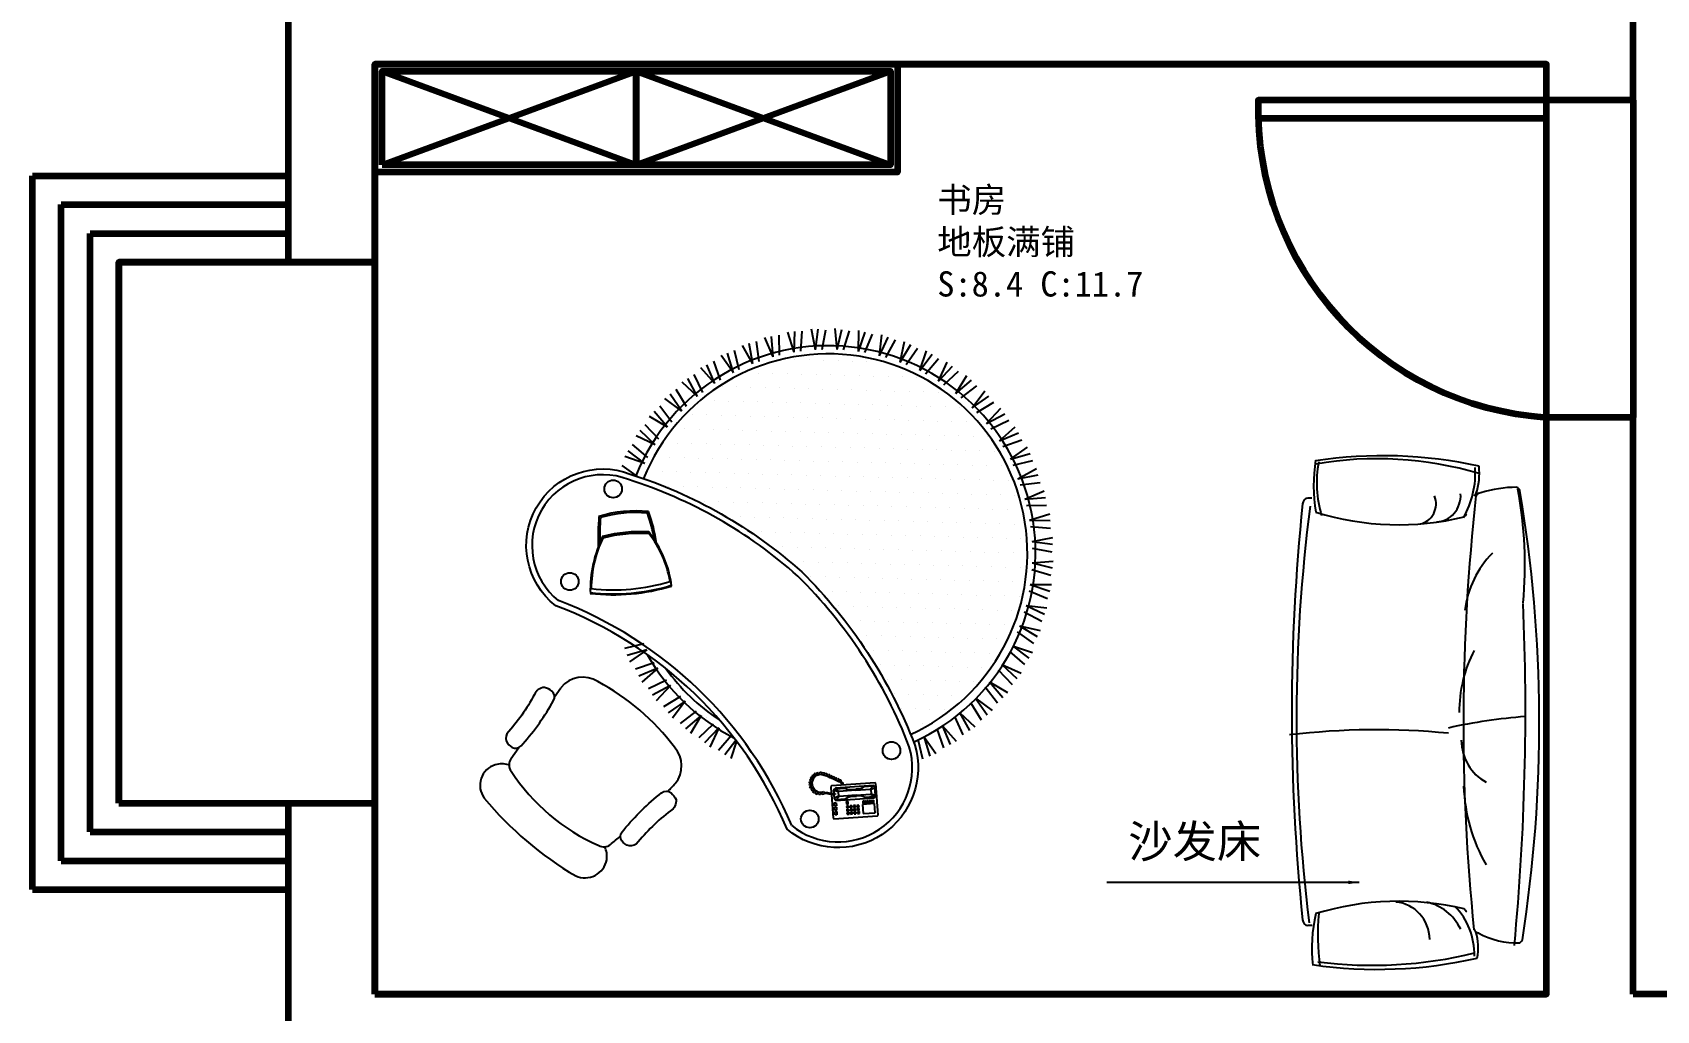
# Model space of a CAD drawing. Header units: millimetres. Extents: x 44393 to 91220, y 25301 to 41858.
# Drawn here: x 48677 to 53182, y 28083 to 30796 of the extents above; entities that cross this region are included whole.
import ezdxf

# ---------------------------------------------------------------- set-up
doc = ezdxf.new("R2010")
doc.units = ezdxf.units.MM
doc.layers.add('LAYER6', color=6, linetype='Continuous')
doc.layers.add('LAYER7', color=8, linetype='Continuous')
doc.styles.get("Standard").update_dxf_attribs({"font": ''})
doc.styles.add('黑体', font='simhei.ttf')
doc.styles.get('Standard').set_extended_font_data('SimSun')
doc.dimstyles.new('cf', dxfattribs={"dimtxt": 130, "dimasz": 30, "dimexe": 30, "dimexo": 30, "dimgap": 10, "dimtad": 1, "dimdec": 0, "dimdsep": 46, "dimtxsty": '黑体', "dimblk": 'ARCHTICK', "dimcen": 2.5, "dimdle": 20, "dimclrd": 251, "dimclre": 251, "dimclrt": 251, "dimadec": 0, "dimazin": 0, "dimtfac": 1, "dimtdec": 0, "dimtix": 1, "dimtmove": 0, "dimatfit": 3, "dimfxl": 1, "dimtzin": 0, "dimarcsym": 0})

# ---------------------------------------------------------------- blocks, each defined once
blk = doc.blocks.new('A$C64AF6A89')
at = {"color": 5}
for p, q in [((565.9, 1360.3), (562.4, 1272.3)), ((567.7, 1361.9), (565.9, 1360.3)), ((689.2, 1357.1), (567.7, 1361.9)), ((573.5, 1352.9), (572.5, 1327.4)), ((606.1, 1351.6), (573.5, 1352.9)), ((605.1, 1326.1), (606.1, 1351.6)), ((688.2, 1289.3), (690.9, 1355.2)), ((690.9, 1355.2), (689.2, 1357.1)), ((566.5, 1308.2), (565.4, 1281.8)), ((571, 1311.6), (566.5, 1308.2)), ((567.2, 1304.7), (569.1, 1308.1)), ((569.1, 1308.1), (572.6, 1308.9)), ((677.5, 1307.3), (571, 1311.6)), ((572.5, 1327.4), (605.1, 1326.1)), ((572.6, 1308.9), (596.4, 1307.9)), ((596.4, 1307.9), (600.7, 1306)), ((681.7, 1302.7), (677.5, 1307.3)), ((562.4, 1272.3), (564.1, 1270.4)), ((564.1, 1270.4), (685.5, 1265.5)), ((565.4, 1281.8), (569.6, 1277.3)), ((567.2, 1304.7), (566.3, 1283.6)), ((566.3, 1283.6), (568, 1280)), ((568, 1280), (571.4, 1278.9)), ((569.6, 1277.3), (675.2, 1273)), ((571.4, 1278.9), (595.2, 1278)), ((578, 1287.5), (578.5, 1299.8)), ((579.7, 1286.5), (578, 1287.5)), ((580.2, 1300.6), (578.5, 1299.8)), ((619.3, 1285), (579.7, 1286.5)), ((619.8, 1299), (580.2, 1300.6)), ((595.2, 1278), (599.7, 1279.6)), ((599.7, 1279.6), (604.2, 1282)), ((600.7, 1306), (605, 1303.2)), ((604.2, 1282), (610.4, 1282.7)), ((605, 1303.2), (611.2, 1302)), ((610.4, 1282.7), (619.2, 1282.3)), ((611.2, 1302), (620, 1301.7)), ((635.9, 1281.6), (619.2, 1282.3)), ((619.3, 1285), (666.8, 1283)), ((619.8, 1299), (667.4, 1297.1)), ((636.7, 1301), (620, 1301.7)), ((642, 1280.5), (635.9, 1281.6)), ((642.9, 1301.6), (636.7, 1301)), ((646.3, 1277.7), (642, 1280.5)), ((647.4, 1304.1), (642.9, 1301.6)), ((650.6, 1275.8), (646.3, 1277.7)), ((651.8, 1305.7), (647.4, 1304.1)), ((674.4, 1274.8), (650.6, 1275.8)), ((675.6, 1304.7), (651.8, 1305.7)), ((653.2, 1262), (652.9, 1266.9)), ((654.4, 1259.8), (653.2, 1262)), ((655.6, 1266.8), (656.2, 1263.5)), ((656.2, 1263.5), (657.5, 1261.4)), ((657.5, 1261.4), (659, 1259.1)), ((666.8, 1283), (668.6, 1283.9)), ((667.4, 1297.1), (669.1, 1296.2)), ((668.6, 1283.9), (669.1, 1296.2)), ((678, 1275.5), (674.4, 1274.8)), ((675.2, 1273), (680.7, 1277.2)), ((679.1, 1303.7), (675.6, 1304.7)), ((677.6, 1287.9), (677.7, 1290.5)), ((684.6, 1287.1), (677.6, 1287.9)), ((677.7, 1290.5), (685.3, 1290.1)), ((679.9, 1279), (678, 1275.5)), ((680.7, 1300.1), (679.1, 1303.7)), ((680.2, 1287.6), (679.9, 1279)), ((680.7, 1300.1), (680.3, 1290.4)), ((680.7, 1277.2), (681.1, 1287.5)), ((681.2, 1290.3), (681.7, 1302.7)), ((690.3, 1285.6), (684.6, 1287.1)), ((685.3, 1290.1), (694.1, 1287.6)), ((685.5, 1265.5), (687.3, 1267.2)), ((687.3, 1267.2), (688.1, 1286.2)), ((698.5, 1283.2), (690.3, 1285.6)), ((694.1, 1287.6), (702.4, 1285.1)), ((702.8, 1282.4), (698.5, 1283.2)), ((702.4, 1285.1), (707, 1285.1)), ((707.4, 1282.4), (702.8, 1282.4)), ((707, 1285.1), (708.1, 1284.6)), ((709.6, 1279.1), (707.4, 1282.4)), ((708.1, 1284.6), (710.1, 1286.4)), ((713.8, 1279.7), (709.6, 1279.1)), ((710.1, 1286.4), (714.4, 1286.6)), ((724.9, 1278.3), (713.8, 1279.7)), ((714.4, 1286.6), (715.1, 1281.4)), ((715.1, 1281.4), (718.3, 1286.3)), ((718.3, 1286.3), (723.1, 1285.7)), ((723.1, 1285.7), (723.4, 1280)), ((723.4, 1280), (727.5, 1284.8)), ((733.2, 1271.2), (724.9, 1278.3)), ((727.5, 1284.8), (731.5, 1282.4)), ((731.5, 1282.4), (730.2, 1277.1)), ((730.2, 1277.1), (735.3, 1279.4)), ((737.8, 1261.6), (733.2, 1271.2)), ((738.4, 1276.6), (735.2, 1272.6)), ((735.2, 1272.6), (740.1, 1273.1)), ((735.3, 1279.4), (738.4, 1276.6)), ((738.3, 1250.9), (737.8, 1261.6)), ((742.1, 1269.6), (738.3, 1265.5)), ((738.3, 1265.5), (744.2, 1265.8)), ((740.1, 1273.1), (742.1, 1269.6)), ((745.2, 1262), (740.3, 1259.9)), ((744.2, 1265.8), (745.2, 1262)), ((657.7, 1257.2), (654.4, 1259.8)), ((657.7, 1253.9), (657.7, 1257.2)), ((658.2, 1252), (657.7, 1253.9)), ((660.1, 1251.2), (658.2, 1252)), ((659, 1259.1), (660, 1258)), ((660, 1256.2), (661.8, 1258.2)), ((660, 1258), (660, 1256.2)), ((664.9, 1253.8), (660.1, 1251.2)), ((661.8, 1258.2), (667.1, 1254.8)), ((663.3, 1249.3), (664.9, 1253.8)), ((665.9, 1247.7), (663.3, 1249.3)), ((671.2, 1250.4), (665.9, 1247.7)), ((667.1, 1254.8), (676.5, 1248.7)), ((669.4, 1245.3), (671.2, 1250.4)), ((672.1, 1243.7), (669.4, 1245.3)), ((676.4, 1247.3), (672.1, 1243.7)), ((674.1, 1242.6), (676.4, 1247.3)), ((677.9, 1240.6), (674.1, 1242.6)), ((676.5, 1248.7), (683.6, 1244.7)), ((682.1, 1243.7), (677.9, 1240.6)), ((680.3, 1238.9), (682.1, 1243.7)), ((684, 1236.8), (680.3, 1238.9)), ((683.6, 1244.7), (683.9, 1243.4)), ((683.9, 1243.4), (685.4, 1243.9)), ((688.9, 1239.3), (684, 1236.8)), ((685.4, 1243.9), (695.5, 1237.8)), ((687.3, 1234.4), (688.9, 1239.3)), ((690.1, 1232.3), (687.3, 1234.4)), ((695.4, 1235.3), (690.1, 1232.3)), ((694.6, 1230), (695.4, 1235.3)), ((699.9, 1228.2), (694.6, 1230)), ((695.5, 1237.8), (712, 1231.2)), ((702.1, 1233.3), (699.9, 1228.2)), ((701.7, 1227.6), (702.1, 1233.3)), ((705.7, 1226.1), (701.7, 1227.6)), ((709.4, 1229.7), (705.7, 1226.1)), ((709.2, 1224.9), (709.4, 1229.7)), ((713.6, 1223.9), (709.2, 1224.9)), ((712, 1231.2), (725.4, 1233.2)), ((715.5, 1229.3), (713.6, 1223.9)), ((718, 1224.6), (715.5, 1229.3)), ((721.6, 1225.2), (718, 1224.6)), ((721.6, 1230.7), (721.6, 1225.2)), ((726.2, 1226.2), (721.6, 1230.7)), ((725.4, 1233.2), (733.4, 1240.7)), ((729.9, 1227.5), (726.2, 1226.2)), ((728.5, 1232.7), (729.9, 1227.5)), ((733.2, 1230), (728.5, 1232.7)), ((735.4, 1232.3), (733.2, 1230)), ((733.4, 1240.7), (738.3, 1250.9)), ((733.5, 1237.3), (735.4, 1232.3)), ((738.2, 1235), (733.5, 1237.3)), ((736.3, 1241.7), (740.8, 1237.8)), ((741.6, 1240.9), (736.3, 1241.7)), ((740.8, 1237.8), (738.2, 1235)), ((739.8, 1248), (743.2, 1243.7)), ((744.6, 1247.9), (739.8, 1248)), ((745.2, 1254.5), (740, 1253.5)), ((740, 1253.5), (745.6, 1251.3)), ((740.3, 1259.9), (745, 1257.6)), ((743.2, 1243.7), (741.6, 1240.9)), ((745.6, 1251.3), (744.6, 1247.9)), ((745, 1257.6), (745.2, 1254.5)), ((1561.1, 1093.4), (1535.9, 1064.9)), ((1421.8, 935.8), (1401.6, 912.9))]:
    blk.add_line(p, q, dxfattribs=at)
at = {"color": 8}
for p, q in [((572.6, 1308.9), (580.2, 1300.6)), ((573.9, 1317.6), (574.2, 1324.7)), ((576.5, 1317.5), (573.9, 1317.6)), ((574.2, 1324.7), (576.8, 1324.6)), ((576.8, 1324.6), (576.5, 1317.5)), ((579.2, 1317.4), (579.4, 1324.5)), ((581.8, 1317.3), (579.2, 1317.4)), ((579.4, 1324.5), (582.1, 1324.4)), ((582.1, 1324.4), (581.8, 1317.3)), ((584.4, 1317.2), (584.7, 1324.2)), ((587.1, 1317.1), (584.4, 1317.2)), ((584.7, 1324.2), (587.4, 1324.1)), ((587.4, 1324.1), (587.1, 1317.1)), ((589.7, 1317), (590, 1324)), ((592.4, 1316.9), (589.7, 1317)), ((590, 1324), (592.6, 1323.9)), ((592.6, 1323.9), (592.4, 1316.9)), ((595, 1316.8), (595.3, 1323.8)), ((597.6, 1316.7), (595, 1316.8)), ((595.3, 1323.8), (597.9, 1323.7)), ((597.9, 1323.7), (597.6, 1316.7)), ((600.3, 1316.6), (600.6, 1323.6)), ((602.9, 1316.5), (600.3, 1316.6)), ((600.6, 1323.6), (603.2, 1323.5)), ((603.2, 1323.5), (602.9, 1316.5)), ((615.9, 1332.7), (615.7, 1327.4)), ((615.7, 1327.4), (621, 1327.2)), ((621.2, 1332.5), (615.9, 1332.7)), ((616.3, 1341.5), (616.1, 1336.2)), ((616.1, 1336.2), (621.3, 1336)), ((621.5, 1341.3), (616.3, 1341.5)), ((616.6, 1350.3), (616.4, 1345)), ((616.4, 1345), (621.7, 1344.8)), ((621.9, 1350.1), (616.6, 1350.3)), ((621, 1327.2), (621.2, 1332.5)), ((621.3, 1336), (621.5, 1341.3)), ((621.7, 1344.8), (621.9, 1350.1)), ((625.6, 1332.3), (625.4, 1327)), ((625.4, 1327), (630.7, 1326.8)), ((630.9, 1332.1), (625.6, 1332.3)), ((625.9, 1341.1), (625.7, 1335.8)), ((625.7, 1335.8), (631, 1335.6)), ((631.2, 1340.9), (625.9, 1341.1)), ((626.3, 1349.9), (626.1, 1344.6)), ((626.1, 1344.6), (631.4, 1344.4)), ((631.6, 1349.7), (626.3, 1349.9)), ((630.7, 1326.8), (630.9, 1332.1)), ((631, 1335.6), (631.2, 1340.9)), ((631.4, 1344.4), (631.6, 1349.7)), ((635.3, 1331.9), (635.1, 1326.6)), ((635.1, 1326.6), (640.3, 1326.4)), ((640.5, 1331.7), (635.3, 1331.9)), ((635.6, 1340.7), (635.4, 1335.4)), ((635.4, 1335.4), (640.7, 1335.2)), ((640.9, 1340.5), (635.6, 1340.7)), ((636, 1349.5), (635.8, 1344.2)), ((635.8, 1344.2), (641, 1344)), ((641.3, 1349.3), (636, 1349.5)), ((640.3, 1326.4), (640.5, 1331.7)), ((640.7, 1335.2), (640.9, 1340.5)), ((641, 1344), (641.3, 1349.3)), ((644.5, 1321), (644.2, 1313.9)), ((644.2, 1313.9), (649.5, 1313.7)), ((649.8, 1320.7), (644.5, 1321)), ((644.9, 1331.5), (644.7, 1326.2)), ((644.7, 1326.2), (650, 1326)), ((650.2, 1331.3), (644.9, 1331.5)), ((645.3, 1340.3), (645.1, 1335)), ((645.1, 1335), (650.4, 1334.8)), ((650.6, 1340.1), (645.3, 1340.3)), ((645.7, 1349.1), (645.4, 1343.8)), ((645.4, 1343.8), (650.7, 1343.6)), ((650.9, 1348.9), (645.7, 1349.1)), ((649.5, 1313.7), (649.8, 1320.7)), ((650, 1326), (650.2, 1331.3)), ((650.4, 1334.8), (650.6, 1340.1)), ((650.7, 1343.6), (650.9, 1348.9)), ((677.7, 1313.5), (678.1, 1322.3)), ((683, 1313.2), (677.7, 1313.5)), ((678.1, 1322.3), (683.3, 1322)), ((678.2, 1325.8), (678.6, 1334.6)), ((683.5, 1325.6), (678.2, 1325.8)), ((678.6, 1334.6), (683.8, 1334.4)), ((678.7, 1338.1), (679.1, 1346.9)), ((684, 1337.9), (678.7, 1338.1)), ((679.1, 1346.9), (684.3, 1346.7)), ((683.3, 1322), (683, 1313.2)), ((683.8, 1334.4), (683.5, 1325.6)), ((684.3, 1346.7), (684, 1337.9)), ((578, 1287.5), (566.3, 1283.6)), ((578.5, 1299.8), (567.2, 1304.7)), ((571.4, 1278.9), (579.7, 1286.5)), ((674.4, 1274.8), (666.8, 1283)), ((675.6, 1304.7), (667.4, 1297.1)), ((668.6, 1283.9), (679.9, 1279)), ((669.1, 1296.2), (680.7, 1300.1)), ((432.9, 1163.4), (426.1, 1218.4)), ((361.5, 1132.6), (328, 1180.4)), ((361.5, 1132.6), (345.4, 1187.3)), ((377.9, 1140.6), (365.4, 1194.5)), ((415.8, 1157.2), (387.5, 1208.3)), ((415.8, 1157.2), (405.5, 1213.3)), ((276.5, 1078.4), (253, 1128.6)), ((310.1, 1102.5), (271.8, 1146.6)), ((310.1, 1102.5), (288.3, 1155.2)), ((325.5, 1112.1), (307.5, 1164.5)), ((933.7, 1113.7), (954.9, 1159.3)), ((935.1, 1111.4), (969.6, 1147.7)), ((945.4, 1096.2), (985.8, 1134)), ((231.2, 1039.7), (202.6, 1087.1)), ((262.1, 1067.2), (219.4, 1107)), ((262.1, 1067.2), (235, 1117.3)), ((956.6, 1087.8), (956.6, 1087.8)), ((978.7, 1071.6), (1008.8, 1121.7)), ((978.7, 1071.6), (1022.1, 1108.6)), ((992.6, 1059.9), (1036.9, 1093.3)), ((190.2, 996.4), (156.8, 1040.6)), ((218.1, 1027), (171.4, 1062.1)), ((218.1, 1027), (185.8, 1074.1)), ((1010.6, 1040), (1010.6, 1040)), ((1023.3, 1032), (1058.4, 1078.7)), ((1023.3, 1032), (1070.3, 1064.3)), ((1035.9, 1018.9), (1083.3, 1047.5)), ((178.4, 982.5), (128.4, 1012.5)), ((178.4, 982.5), (141.5, 1025.9)), ((1063.4, 988), (1103.2, 1030.7)), ((1063.4, 988), (1113.5, 1015.1)), ((1064.6, 992.3), (1064.6, 992.3)), ((1074.6, 973.6), (1124.8, 997.1)), ((143.7, 934.1), (90.8, 958.7)), ((143.7, 934.1), (102.4, 973.4)), ((153.9, 949.1), (116.1, 989.6)), ((1079, 949.9), (1079, 949.9)), ((1098.7, 940), (1142.8, 978.3)), ((1098.7, 940), (1151.4, 961.7)), ((118, 881.7), (72.8, 916.5)), ((126.6, 897.8), (84.8, 934.1)), ((1108.4, 924.5), (1160.7, 942.6)), ((1128.9, 888.6), (1176.7, 922.1)), ((1128.9, 888.6), (1183.5, 904.7)), ((94.1, 827.2), (45.5, 857)), ((101, 844), (55.6, 875.8)), ((118, 881.7), (62.8, 900.7)), ((1136.8, 872.2), (1190.8, 884.7)), ((1147.4, 859.8), (1147.4, 859.8)), ((1153.4, 834.3), (1204.5, 862.6)), ((81.1, 787.8), (32.6, 814.7)), ((94.1, 827.2), (37.2, 840.3)), ((1153.4, 834.3), (1209.5, 844.6)), ((1159.6, 817.2), (1214.6, 823.9)), ((76.1, 770.4), (18.1, 777.4)), ((76.1, 770.4), (24.6, 795)), ((64, 712), (10.3, 731.1)), ((67.2, 729.9), (16.2, 751.5)), ((64, 712), (5.6, 713)), ((59.5, 670.8), (6.5, 687)), ((58.2, 652.7), (0, 647.6)), ((58.2, 652.7), (2.7, 666.1)), ((58.5, 593.1), (1.2, 581.9)), ((58.5, 593.1), (2, 600.6)), ((57.9, 611.3), (3.5, 621.8)), ((62.6, 551.9), (7.4, 556.7)), ((65.1, 533.9), (8.1, 535.4)), ((65.1, 533.9), (9.3, 516.8)), ((73.5, 493.3), (18.1, 492.3)), ((77.9, 475.6), (21, 471.2)), ((77.9, 475.6), (24.1, 452.8)), ((86.7, 436.7), (31.7, 429.9)), ((92.9, 419.6), (36.8, 409.3)), ((92.9, 419.6), (41.8, 391.3)), ((109.5, 381.7), (55.5, 369.2)), ((117.4, 365.3), (62.8, 349.2)), ((117.4, 365.3), (69.6, 331.8)), ((138, 329.3), (85.6, 311.2)), ((1102.6, 319.8), (1143.9, 280.5)), ((1102.6, 319.8), (1155.5, 295.1)), ((1123.5, 355.5), (1165.3, 319.2)), ((147.6, 313.9), (94.9, 292.1)), ((147.6, 313.9), (103.5, 275.5)), ((171.7, 280.2), (121.5, 256.8)), ((1067.9, 271.4), (1104.8, 228)), ((1067.9, 271.4), (1117.9, 241.3)), ((1092.4, 304.7), (1130.2, 264.2)), ((182.9, 265.9), (132.8, 238.7)), ((182.9, 265.9), (143.1, 223.2)), ((210.4, 234.9), (163, 206.4)), ((1028.2, 226.8), (1060.5, 179.8)), ((1028.2, 226.8), (1074.9, 191.7)), ((1056.1, 257.4), (1089.5, 213.2)), ((223, 221.8), (176, 189.6)), ((223, 221.8), (187.9, 175.2)), ((253.7, 194), (209.4, 160.6)), ((267.6, 182.2), (224.2, 145.3)), ((267.6, 182.2), (237.5, 132.2)), ((984.2, 186.7), (1011.3, 136.5)), ((984.2, 186.7), (1026.9, 146.9)), ((1015.1, 214.2), (1043.7, 166.7)), ((300.9, 157.7), (260.5, 119.9)), ((316, 147.5), (276.7, 106.2)), ((316, 147.5), (291.4, 94.6)), ((920.8, 141.7), (938.8, 89.4)), ((936.2, 151.3), (958, 98.6)), ((936.2, 151.3), (974.5, 107.3)), ((969.8, 175.5), (993.3, 125.3)), ((351.8, 126.6), (315.4, 84.8)), ((367.8, 118), (333, 72.8)), ((367.8, 118), (348.8, 62.8)), ((405.5, 101), (373.8, 55.6)), ((422.4, 94.1), (392.6, 45.5)), ((422.4, 94.1), (409.3, 37.2)), ((813.4, 90.5), (820.2, 35.5)), ((830.5, 96.6), (858.8, 45.6)), ((830.5, 96.6), (840.8, 40.6)), ((868.4, 113.3), (880.9, 59.3)), ((884.8, 121.2), (918.3, 73.4)), ((884.8, 121.2), (900.9, 66.5)), ((461.7, 81.1), (434.9, 32.6)), ((479.2, 76.1), (454.6, 24.6)), ((479.2, 76.1), (472.1, 18.1)), ((519.7, 67.2), (498, 16.2)), ((537.6, 64), (518.5, 10.3)), ((537.6, 64), (536.6, 5.6)), ((578.7, 59.5), (562.6, 6.5)), ((596.9, 58.2), (583.5, 2.7)), ((596.9, 58.2), (602, 0)), ((638.3, 57.9), (627.8, 3.5)), ((656.5, 58.5), (649, 2)), ((656.5, 58.5), (667.6, 1.2)), ((697.7, 62.6), (692.9, 7.4)), ((715.7, 65.1), (714.1, 8.1)), ((715.7, 65.1), (732.8, 9.3)), ((756.3, 73.5), (757.3, 18.1)), ((773.9, 77.9), (796.8, 24.1)), ((773.9, 77.9), (778.3, 21))]:
    blk.add_line(p, q, dxfattribs=at)
at = {"color": 4}
for p, q in [((351.2, 1089.9), (351.2, 1089.9)), ((390.9, 1084.5), (390.9, 1084.5)), ((416.1, 1121.4), (416.1, 1121.4)), ((455.7, 1116), (455.7, 1116)), ((286.4, 1058.4), (286.4, 1058.4)), ((326, 1053), (326, 1053)), ((365.6, 1047.5), (365.6, 1047.5)), ((405.3, 1042.1), (405.3, 1042.1)), ((430.5, 1079), (430.5, 1079)), ((444.9, 1036.7), (444.9, 1036.7)), ((470.1, 1073.6), (470.1, 1073.6)), ((261.1, 1021.5), (261.1, 1021.5)), ((300.8, 1016.1), (300.8, 1016.1)), ((340.4, 1010.6), (340.4, 1010.6)), ((380, 1005.2), (380, 1005.2)), ((419.7, 999.8), (419.7, 999.8)), ((459.3, 994.4), (459.3, 994.4)), ((484.5, 1031.3), (484.5, 1031.3)), ((210.7, 947.6), (210.7, 947.6)), ((235.9, 984.6), (235.9, 984.6)), ((275.5, 979.1), (275.5, 979.1)), ((315.2, 973.7), (315.2, 973.7)), ((354.8, 968.3), (354.8, 968.3)), ((394.4, 962.9), (394.4, 962.9)), ((434.1, 957.4), (434.1, 957.4)), ((473.7, 952), (473.7, 952)), ((498.9, 988.9), (498.9, 988.9)), ((513.3, 946.6), (513.3, 946.6)), ((185.4, 910.7), (185.4, 910.7)), ((225.1, 905.3), (225.1, 905.3)), ((250.3, 942.2), (250.3, 942.2)), ((289.9, 936.8), (289.9, 936.8)), ((329.6, 931.4), (329.6, 931.4)), ((369.2, 925.9), (369.2, 925.9)), ((408.8, 920.5), (408.8, 920.5)), ((448.4, 915.1), (448.4, 915.1)), ((488.1, 909.7), (488.1, 909.7)), ((527.7, 904.3), (527.7, 904.3)), ((160.2, 873.8), (160.2, 873.8)), ((199.8, 868.4), (199.8, 868.4)), ((239.5, 863), (239.5, 863)), ((264.7, 899.9), (264.7, 899.9)), ((279.1, 857.5), (279.1, 857.5)), ((304.3, 894.4), (304.3, 894.4)), ((343.9, 889), (343.9, 889)), ((383.6, 883.6), (383.6, 883.6)), ((423.2, 878.2), (423.2, 878.2)), ((462.8, 872.8), (462.8, 872.8)), ((502.5, 867.3), (502.5, 867.3)), ((542.1, 861.9), (542.1, 861.9)), ((135, 836.9), (135, 836.9)), ((174.6, 831.5), (174.6, 831.5)), ((214.2, 826), (214.2, 826)), ((253.8, 820.6), (253.8, 820.6)), ((293.5, 815.2), (293.5, 815.2)), ((318.7, 852.1), (318.7, 852.1)), ((358.3, 846.7), (358.3, 846.7)), ((398, 841.3), (398, 841.3)), ((437.6, 835.8), (437.6, 835.8)), ((477.2, 830.4), (477.2, 830.4)), ((516.9, 825), (516.9, 825)), ((556.5, 819.6), (556.5, 819.6)), ((596.1, 814.1), (596.1, 814.1)), ((109.7, 800), (109.7, 800)), ((149.3, 794.5), (149.3, 794.5)), ((189, 789.1), (189, 789.1)), ((228.6, 783.7), (228.6, 783.7)), ((268.2, 778.3), (268.2, 778.3)), ((307.9, 772.8), (307.9, 772.8)), ((333.1, 809.8), (333.1, 809.8)), ((347.5, 767.4), (347.5, 767.4)), ((372.7, 804.3), (372.7, 804.3)), ((412.4, 798.9), (412.4, 798.9)), ((452, 793.5), (452, 793.5)), ((491.6, 788.1), (491.6, 788.1)), ((531.3, 782.7), (531.3, 782.7)), ((570.9, 777.2), (570.9, 777.2)), ((610.5, 771.8), (610.5, 771.8)), ((124.1, 757.6), (124.1, 757.6)), ((163.7, 752.2), (163.7, 752.2)), ((203.4, 746.8), (203.4, 746.8)), ((243, 741.3), (243, 741.3)), ((282.6, 735.9), (282.6, 735.9)), ((322.3, 730.5), (322.3, 730.5)), ((361.9, 725.1), (361.9, 725.1)), ((387.1, 762), (387.1, 762)), ((426.8, 756.6), (426.8, 756.6)), ((466.4, 751.2), (466.4, 751.2)), ((506, 745.7), (506, 745.7)), ((545.7, 740.3), (545.7, 740.3)), ((585.3, 734.9), (585.3, 734.9)), ((624.9, 729.5), (624.9, 729.5)), ((98.9, 720.7), (98.9, 720.7)), ((113.3, 678.4), (113.3, 678.4)), ((138.5, 715.3), (138.5, 715.3)), ((178.1, 709.9), (178.1, 709.9)), ((217.8, 704.4), (217.8, 704.4)), ((257.4, 699), (257.4, 699)), ((297, 693.6), (297, 693.6)), ((336.7, 688.2), (336.7, 688.2)), ((376.3, 682.7), (376.3, 682.7)), ((401.5, 719.7), (401.5, 719.7)), ((415.9, 677.3), (415.9, 677.3)), ((441.2, 714.2), (441.2, 714.2)), ((480.8, 708.8), (480.8, 708.8)), ((520.4, 703.4), (520.4, 703.4)), ((560, 698), (560, 698)), ((599.7, 692.5), (599.7, 692.5)), ((639.3, 687.1), (639.3, 687.1)), ((678.9, 681.7), (678.9, 681.7)), ((88, 641.4), (88, 641.4)), ((127.7, 636), (127.7, 636)), ((152.9, 672.9), (152.9, 672.9)), ((192.5, 667.5), (192.5, 667.5)), ((232.2, 662.1), (232.2, 662.1)), ((271.8, 656.7), (271.8, 656.7)), ((311.4, 651.2), (311.4, 651.2)), ((351, 645.8), (351, 645.8)), ((390.7, 640.4), (390.7, 640.4)), ((430.3, 635), (430.3, 635)), ((455.5, 671.9), (455.5, 671.9)), ((495.2, 666.5), (495.2, 666.5)), ((534.8, 661), (534.8, 661)), ((574.4, 655.6), (574.4, 655.6)), ((614.1, 650.2), (614.1, 650.2)), ((653.7, 644.8), (653.7, 644.8)), ((693.3, 639.4), (693.3, 639.4)), ((102.4, 599.1), (102.4, 599.1)), ((142, 593.7), (142, 593.7)), ((167.3, 630.6), (167.3, 630.6)), ((181.7, 588.2), (181.7, 588.2)), ((206.9, 625.2), (206.9, 625.2)), ((246.5, 619.7), (246.5, 619.7)), ((286.2, 614.3), (286.2, 614.3)), ((325.8, 608.9), (325.8, 608.9)), ((365.4, 603.5), (365.4, 603.5)), ((405.1, 598.1), (405.1, 598.1)), ((444.7, 592.6), (444.7, 592.6)), ((469.9, 629.6), (469.9, 629.6)), ((484.3, 587.2), (484.3, 587.2)), ((509.6, 624.1), (509.6, 624.1)), ((549.2, 618.7), (549.2, 618.7)), ((588.8, 613.3), (588.8, 613.3)), ((628.5, 607.9), (628.5, 607.9)), ((668.1, 602.4), (668.1, 602.4)), ((707.7, 597), (707.7, 597)), ((747.4, 591.6), (747.4, 591.6)), ((77.2, 562.2), (77.2, 562.2)), ((116.8, 556.8), (116.8, 556.8)), ((156.4, 551.3), (156.4, 551.3)), ((196.1, 545.9), (196.1, 545.9)), ((221.3, 582.8), (221.3, 582.8)), ((260.9, 577.4), (260.9, 577.4)), ((300.6, 572), (300.6, 572)), ((340.2, 566.6), (340.2, 566.6)), ((379.8, 561.1), (379.8, 561.1)), ((419.5, 555.7), (419.5, 555.7)), ((459.1, 550.3), (459.1, 550.3)), ((498.7, 544.9), (498.7, 544.9)), ((524, 581.8), (524, 581.8)), ((563.6, 576.4), (563.6, 576.4)), ((603.2, 570.9), (603.2, 570.9)), ((642.9, 565.5), (642.9, 565.5)), ((682.5, 560.1), (682.5, 560.1)), ((722.1, 554.7), (722.1, 554.7)), ((761.7, 549.2), (761.7, 549.2)), ((801.4, 543.8), (801.4, 543.8)), ((91.6, 519.8), (91.6, 519.8)), ((131.2, 514.4), (131.2, 514.4)), ((170.8, 509), (170.8, 509)), ((210.5, 503.6), (210.5, 503.6)), ((235.7, 540.5), (235.7, 540.5)), ((250.1, 498.1), (250.1, 498.1)), ((275.3, 535.1), (275.3, 535.1)), ((315, 529.6), (315, 529.6)), ((354.6, 524.2), (354.6, 524.2)), ((394.2, 518.8), (394.2, 518.8)), ((433.9, 513.4), (433.9, 513.4)), ((473.5, 507.9), (473.5, 507.9)), ((513.1, 502.5), (513.1, 502.5)), ((538.4, 539.4), (538.4, 539.4)), ((552.7, 497.1), (552.7, 497.1)), ((578, 534), (578, 534)), ((617.6, 528.6), (617.6, 528.6)), ((657.2, 523.2), (657.2, 523.2)), ((696.9, 517.8), (696.9, 517.8)), ((736.5, 512.3), (736.5, 512.3)), ((776.1, 506.9), (776.1, 506.9)), ((815.8, 501.5), (815.8, 501.5)), ((855.4, 496.1), (855.4, 496.1)), ((106, 477.5), (106, 477.5)), ((145.6, 472.1), (145.6, 472.1)), ((185.2, 466.6), (185.2, 466.6)), ((224.9, 461.2), (224.9, 461.2)), ((264.5, 455.8), (264.5, 455.8)), ((289.7, 492.7), (289.7, 492.7)), ((329.4, 487.3), (329.4, 487.3)), ((369, 481.9), (369, 481.9)), ((408.6, 476.5), (408.6, 476.5)), ((448.2, 471), (448.2, 471)), ((487.9, 465.6), (487.9, 465.6)), ((527.5, 460.2), (527.5, 460.2)), ((567.1, 454.8), (567.1, 454.8)), ((592.4, 491.7), (592.4, 491.7)), ((632, 486.3), (632, 486.3)), ((671.6, 480.8), (671.6, 480.8)), ((711.3, 475.4), (711.3, 475.4)), ((750.9, 470), (750.9, 470)), ((790.5, 464.6), (790.5, 464.6)), ((830.2, 459.1), (830.2, 459.1)), ((869.8, 453.7), (869.8, 453.7)), ((895, 490.6), (895, 490.6)), ((120.4, 435.1), (120.4, 435.1)), ((160, 429.7), (160, 429.7)), ((199.6, 424.3), (199.6, 424.3)), ((239.2, 418.9), (239.2, 418.9)), ((278.9, 413.5), (278.9, 413.5)), ((304.1, 450.4), (304.1, 450.4)), ((318.5, 408), (318.5, 408)), ((343.7, 445), (343.7, 445)), ((383.4, 439.5), (383.4, 439.5)), ((423, 434.1), (423, 434.1)), ((462.6, 428.7), (462.6, 428.7)), ((502.3, 423.3), (502.3, 423.3)), ((541.9, 417.8), (541.9, 417.8)), ((581.5, 412.4), (581.5, 412.4)), ((606.8, 449.3), (606.8, 449.3)), ((621.2, 407), (621.2, 407)), ((646.4, 443.9), (646.4, 443.9)), ((686, 438.5), (686, 438.5)), ((725.7, 433.1), (725.7, 433.1)), ((765.3, 427.6), (765.3, 427.6)), ((804.9, 422.2), (804.9, 422.2)), ((844.6, 416.8), (844.6, 416.8)), ((884.2, 411.4), (884.2, 411.4)), ((909.4, 448.3), (909.4, 448.3)), ((923.8, 406), (923.8, 406)), ((949.1, 442.9), (949.1, 442.9)), ((134.7, 392.8), (134.7, 392.8)), ((174.4, 387.4), (174.4, 387.4)), ((214, 382), (214, 382)), ((253.6, 376.5), (253.6, 376.5)), ((293.3, 371.1), (293.3, 371.1)), ((332.9, 365.7), (332.9, 365.7)), ((358.1, 402.6), (358.1, 402.6)), ((397.8, 397.2), (397.8, 397.2)), ((437.4, 391.8), (437.4, 391.8)), ((477, 386.3), (477, 386.3)), ((516.7, 380.9), (516.7, 380.9)), ((556.3, 375.5), (556.3, 375.5)), ((595.9, 370.1), (595.9, 370.1)), ((635.6, 364.7), (635.6, 364.7)), ((660.8, 401.6), (660.8, 401.6)), ((700.4, 396.1), (700.4, 396.1)), ((740.1, 390.7), (740.1, 390.7)), ((779.7, 385.3), (779.7, 385.3)), ((819.3, 379.9), (819.3, 379.9)), ((858.9, 374.5), (858.9, 374.5)), ((898.6, 369), (898.6, 369)), ((938.2, 363.6), (938.2, 363.6)), ((963.4, 400.5), (963.4, 400.5)), ((1003.1, 395.1), (1003.1, 395.1)), ((1042.7, 389.7), (1042.7, 389.7)), ((149.1, 350.5), (149.1, 350.5)), ((188.8, 345), (188.8, 345)), ((228.4, 339.6), (228.4, 339.6)), ((268, 334.2), (268, 334.2)), ((307.7, 328.8), (307.7, 328.8)), ((347.3, 323.4), (347.3, 323.4)), ((372.5, 360.3), (372.5, 360.3)), ((386.9, 317.9), (386.9, 317.9)), ((412.2, 354.8), (412.2, 354.8)), ((451.8, 349.4), (451.8, 349.4)), ((491.4, 344), (491.4, 344)), ((531.1, 338.6), (531.1, 338.6)), ((570.7, 333.2), (570.7, 333.2)), ((610.3, 327.7), (610.3, 327.7)), ((649.9, 322.3), (649.9, 322.3)), ((675.2, 359.2), (675.2, 359.2)), ((689.6, 316.9), (689.6, 316.9)), ((714.8, 353.8), (714.8, 353.8)), ((754.4, 348.4), (754.4, 348.4)), ((794.1, 343), (794.1, 343)), ((833.7, 337.5), (833.7, 337.5)), ((873.3, 332.1), (873.3, 332.1)), ((913, 326.7), (913, 326.7)), ((952.6, 321.3), (952.6, 321.3)), ((977.8, 358.2), (977.8, 358.2)), ((992.2, 315.8), (992.2, 315.8)), ((1017.5, 352.8), (1017.5, 352.8)), ((1057.1, 347.3), (1057.1, 347.3)), ((1096.7, 341.9), (1096.7, 341.9)), ((203.2, 302.7), (203.2, 302.7)), ((242.8, 297.3), (242.8, 297.3)), ((282.4, 291.9), (282.4, 291.9)), ((322.1, 286.4), (322.1, 286.4)), ((361.7, 281), (361.7, 281)), ((401.3, 275.6), (401.3, 275.6)), ((426.6, 312.5), (426.6, 312.5)), ((466.2, 307.1), (466.2, 307.1)), ((505.8, 301.7), (505.8, 301.7)), ((545.4, 296.2), (545.4, 296.2)), ((585.1, 290.8), (585.1, 290.8)), ((624.7, 285.4), (624.7, 285.4)), ((664.3, 280), (664.3, 280)), ((704, 274.5), (704, 274.5)), ((729.2, 311.5), (729.2, 311.5)), ((768.8, 306), (768.8, 306)), ((808.5, 300.6), (808.5, 300.6)), ((848.1, 295.2), (848.1, 295.2)), ((887.7, 289.8), (887.7, 289.8)), ((927.4, 284.4), (927.4, 284.4)), ((967, 278.9), (967, 278.9)), ((1006.6, 273.5), (1006.6, 273.5)), ((1031.9, 310.4), (1031.9, 310.4)), ((1071.5, 305), (1071.5, 305)), ((217.6, 260.4), (217.6, 260.4)), ((257.2, 254.9), (257.2, 254.9)), ((296.8, 249.5), (296.8, 249.5)), ((336.4, 244.1), (336.4, 244.1)), ((376.1, 238.7), (376.1, 238.7)), ((415.7, 233.2), (415.7, 233.2)), ((440.9, 270.2), (440.9, 270.2)), ((455.3, 227.8), (455.3, 227.8)), ((480.6, 264.7), (480.6, 264.7)), ((520.2, 259.3), (520.2, 259.3)), ((559.8, 253.9), (559.8, 253.9)), ((599.5, 248.5), (599.5, 248.5)), ((639.1, 243), (639.1, 243)), ((678.7, 237.6), (678.7, 237.6)), ((718.4, 232.2), (718.4, 232.2)), ((743.6, 269.1), (743.6, 269.1)), ((758, 226.8), (758, 226.8)), ((783.2, 263.7), (783.2, 263.7)), ((822.9, 258.3), (822.9, 258.3)), ((862.5, 252.9), (862.5, 252.9)), ((902.1, 247.4), (902.1, 247.4)), ((941.8, 242), (941.8, 242)), ((981.4, 236.6), (981.4, 236.6)), ((1046.3, 268.1), (1046.3, 268.1)), ((271.6, 212.6), (271.6, 212.6)), ((311.2, 207.2), (311.2, 207.2)), ((350.8, 201.7), (350.8, 201.7)), ((390.5, 196.3), (390.5, 196.3)), ((430.1, 190.9), (430.1, 190.9)), ((469.7, 185.5), (469.7, 185.5)), ((495, 222.4), (495, 222.4)), ((534.6, 217), (534.6, 217)), ((574.2, 211.6), (574.2, 211.6)), ((613.9, 206.1), (613.9, 206.1)), ((653.5, 200.7), (653.5, 200.7)), ((693.1, 195.3), (693.1, 195.3)), ((732.8, 189.9), (732.8, 189.9)), ((772.4, 184.4), (772.4, 184.4)), ((797.6, 221.4), (797.6, 221.4)), ((837.3, 215.9), (837.3, 215.9)), ((876.9, 210.5), (876.9, 210.5)), ((916.5, 205.1), (916.5, 205.1)), ((956.1, 199.7), (956.1, 199.7)), ((325.6, 164.8), (325.6, 164.8)), ((365.2, 159.4), (365.2, 159.4)), ((404.9, 154), (404.9, 154)), ((444.5, 148.6), (444.5, 148.6)), ((484.1, 143.1), (484.1, 143.1)), ((509.4, 180.1), (509.4, 180.1)), ((523.8, 137.7), (523.8, 137.7)), ((549, 174.6), (549, 174.6)), ((588.6, 169.2), (588.6, 169.2)), ((628.3, 163.8), (628.3, 163.8)), ((667.9, 158.4), (667.9, 158.4)), ((707.5, 152.9), (707.5, 152.9)), ((747.1, 147.5), (747.1, 147.5)), ((786.8, 142.1), (786.8, 142.1)), ((812, 179), (812, 179)), ((826.4, 136.7), (826.4, 136.7)), ((851.6, 173.6), (851.6, 173.6)), ((891.3, 168.2), (891.3, 168.2)), ((419.3, 111.6), (419.3, 111.6)), ((458.9, 106.2), (458.9, 106.2)), ((498.5, 100.8), (498.5, 100.8)), ((538.1, 95.4), (538.1, 95.4)), ((563.4, 132.3), (563.4, 132.3)), ((603, 126.9), (603, 126.9)), ((642.6, 121.4), (642.6, 121.4)), ((682.3, 116), (682.3, 116)), ((721.9, 110.6), (721.9, 110.6)), ((761.5, 105.2), (761.5, 105.2)), ((801.2, 99.8), (801.2, 99.8)), ((866, 131.3), (866, 131.3)), ((577.8, 89.9), (577.8, 89.9)), ((617.4, 84.5), (617.4, 84.5)), ((657, 79.1), (657, 79.1))]:
    blk.add_line(p, q, dxfattribs=at)
at = {"color": 5}
for points in [[(702.4, 666.6, -0.106116), (443.3, 1178.3, -0.741358), (821.2, 1371.6, 0.206287), (1391.2, 685.2, -0.86239), (1145.4, 345, -0.10608)], [(1271.4, 1323.9, -0.05399), (1155.9, 1233.1, -0.382617), (1129.8, 1236.6, -0.130897), (1118.3, 1256.5, -0.306855), (1136.8, 1285.3, 0.058063), (1241.5, 1367.1, -0.269318), (1267.6, 1366.7, -0.182793), (1282.4, 1348, -0.300585)], [(1523.6, 1055.9, 0.05399), (1425.9, 946.2, 0.382617), (1427.8, 920, 0.130897), (1447, 907.2, 0.306855), (1476.8, 924, -0.058063), (1564.8, 1023.5, 0.269318), (1566.1, 1049.5, 0.182793), (1548.3, 1065.5, 0.300585)]]:
    blk.add_lwpolyline(points, format="xyb", close=True, dxfattribs=at)
for centre in [(755.3, 1350.4), (509.2, 1186.6), (1344.8, 622.8), (1197.2, 380.6)]:
    blk.add_circle(centre, 24.4, dxfattribs=at)
for centre, radius, start, end in [((1386.8, 1382.5), 62.3, 60.0546, 162.2041), ((1391.1, 1386), 65.5, 166.2289, 198.803), ((844.9, 668.5), 958.2, 33.2429, 53.2729), ((2271.9, -119.3), 1763.1, 122.9487, 124.1455), ((1328.6, 1336), 28.8, 54.6498, 122.9487), ((1071.2, 881.9), 550.7, 26.5165, 60.1499), ((2271.9, -119.3), 1763.1, 130.023, 130.9734), ((1169, 1156.5), 76.8, 133.8341, 215.6744), ((1595.7, 1163.7), 58.9, 280.0029, 30.7794), ((1539.5, 1112.5), 28.8, 318.5414, 32.0166), ((1655.4, 1434.1), 636.5, 210.4341, 235.8456), ((1594.3, 1170.1), 65.5, 247.7176, 280.2916), ((1346.8, 966.7), 76.8, 230.6053, 315.5756), ((1168.2, 124.4), 551.4, 77.0357, 100.7092), ((1362.4, 669.6), 296.6, 180.6596, 212.5186), ((1362.4, 669.6), 294.4, 183.2455, 211.7373), ((1362.4, 669.6), 294.4, 183.2455, 211.7373), ((940.6, 693.4), 352.7, 328.1428, 354.8493), ((940.6, 693.4), 350.5, 328.9972, 352.6733), ((940.6, 693.4), 350.5, 328.9972, 352.6733), ((1572.3, 565.5), 479, 182.6477, 193.4596), ((1572.3, 565.5), 474.5, 183.9242, 193.119), ((1182.5, 929.4), 420.6, 260.3506, 277.9942), ((1182.5, 929.4), 420.6, 260.3506, 277.9942), ((556.1, 589.2), 697.5, 348.984, 354.7481), ((556.1, 589.2), 702.1, 348.7346, 355.6315), ((1180.2, 782.4), 336.5, 257.3478, 281.0388), ((1180.2, 782.4), 332, 257.8335, 280.5168)]:
    blk.add_arc(centre, radius, start, end, dxfattribs=at)
at = {"color": 8}
for centre, radius, start, end in [((661.6, 1217.6), 205.8, 45.0704, 190.0326), ((1902.6, 1689.9), 1143.3, 196.6012, 242.8981), ((1764.8, 1526), 1350.5, 194.772, 218.9564), ((623.8, 622.8), 575.3, 108.0474, 331.859), ((623.8, 622.8), 552.5, 108.1489, 331.7316), ((623.8, 622.8), 575.3, 23.0011, 56.6861), ((623.8, 622.8), 552.5, 29.1488, 50.5384), ((1673.3, 1538.1), 1288.6, 221.932, 246.157), ((1168.2, 124.4), 549.1, 77.0357, 100.7092), ((1168.2, 124.4), 549.1, 77.0357, 100.7092), ((1168.2, 124.4), 537.9, 77.1075, 100.6883), ((1168.2, 124.4), 537.9, 77.1075, 100.6883), ((1243.1, 533.4), 196.2, 242.4667, 45.0092), ((1572.3, 565.5), 474.5, 183.9242, 193.119), ((1182.5, 929.4), 425.2, 260.4858, 277.861), ((1182.5, 929.4), 425.2, 260.4858, 277.861), ((556.1, 589.2), 697.5, 348.984, 354.7481), ((1180.2, 782.4), 332, 257.8335, 280.5168)]:
    blk.add_arc(centre, radius, start, end, dxfattribs=at)
blk = doc.blocks.new('hhshs')
at = {"layer": 'LAYER6'}
for p, q in [((3954.5, 7778), (3954.5, 7766.8)), ((5139.7, 7778.8), (5139.7, 7766.8))]:
    blk.add_line(p, q, dxfattribs=at)
for centre, major_axis, start_param, end_param in [((4577.2, 5030.9), (3619.1, 0), 1.403602, 1.749731), ((3939.4, 8341.3), (-15.8, 0), 5.119612, 5.95792), ((4294.1, 8345.3), (369.8, 0), 3.139481, 3.431891), ((3939.3, 8341.3), (15.8, 0), 1.990998, 2.7285), ((4945.9, 8345), (242.2, 0), 5.797782, 6.324668), ((5173.6, 8348), (15.8, 0), 0.448606, 1.190566), ((3885.2, 8085.9), (-167.8, 0), 4.362651, 4.826796), ((5244.1, 7975.2), (1407.4, 0), 2.937423, 3.285), ((4575.6, 13118.9), (-5272.3, 0), 1.451458, 1.680229), ((3131.3, 8018.4), (896.7, 0), 6.00517, 6.502364), ((5969.2, 8018.4), (-896.7, 0), 6.064006, 6.5612), ((5201.6, 8101.1), (148, 0), 1.376688, 1.871101), ((3833.4, 7959.1), (1428.1, 0), 6.147939, 6.492977), ((3919.4, 8165.3), (-410.1, 0), 1.397777, 1.752371), ((3970.3, 7766.8), (-15.8, 0), 0, 1.570796), ((4547.1, 12593.2), (5219, 0), 4.601648, 4.82313), ((5204.8, 8157.6), (-407, 0), 1.328102, 1.684043), ((5123.9, 7766.8), (15.8, 0), 4.712389, 6.283185)]:
    blk.add_ellipse(centre, major_axis=major_axis, ratio=0.933333, start_param=start_param, end_param=end_param, dxfattribs=at)
at = {"layer": 'LAYER7'}
for centre, major_axis, start_param, end_param in [((4139, 7382), (1057.3, 0), 1.470492, 1.770389), ((4543.9, 2358.3), (-6441.4, 0), 4.611136, 4.758558), ((6179.5, 8471), (-1622.8, 0), 0.06654, 0.209076), ((3955.6, 8246), (15.8, 0), 3.096859, 4.147266), ((3955.6, 8246), (15.8, 0), 3.107036, 4.202452), ((4300.5, 8446.7), (264.2, 0), 3.892258, 4.577832), ((4621.9, 8317.7), (-134.8, 0), 1.5968, 2.675484), ((4734.4, 8620.1), (-451.8, 0), 1.613273, 2.123146), ((4979.2, 7958.5), (1134.1, 0), 2.870912, 3.302403), ((3884.6, 8010.4), (236.6, 0), 1.019781, 1.635898), ((3956.2, 8240.8), (-15.8, 0), 0.082455, 1.107899), ((3905.8, 8099.7), (147.5, 0), 0.819351, 0.89846), ((4544.7, 8503.1), (-339, 0), 1.052363, 1.584502), ((5220.9, 8056.7), (184.2, 0), 1.551131, 2.387079), ((5194.7, 8099.7), (-147.5, 0), 5.384726, 5.463835), ((5144.3, 8240.8), (15.8, 0), 5.175286, 6.200731), ((3904.1, 7946.6), (1346.2, 0), 6.161626, 6.509536), ((3946.8, 8122.4), (73.1, 0), 0.01763, 1.630836), ((6923, 7958.3), (-2326.2, 0), 6.191747, 6.395048), ((5218.5, 8070.2), (146.1, 0), 2.059784, 2.94482), ((3969.9, 8069.5), (-56.6, 0), 3.305296, 5.105953), ((5181.6, 8005.5), (106.5, 0), 1.598495, 3.08494), ((3913, 8052), (279.5, 0), 4.499817, 5.03931), ((5167.1, 8374.8), (-622, 0), 1.473746, 1.707414), ((4565.3, 11740.9), (4292, 0), 4.574851, 4.844963)]:
    blk.add_ellipse(centre, major_axis=major_axis, ratio=0.933333, start_param=start_param, end_param=end_param, dxfattribs=at)
blk = doc.blocks.new('_ArchTick')
at = {"color": 0, "linetype": 'ByBlock', "const_width": 0.15}
blk.add_lwpolyline([(-0.5, -0.5), (0.5, 0.5)], dxfattribs=at)

msp = doc.modelspace()

# ---------------------------------------------------------------- linework, layer by layer
at = {"color": 255, "lineweight": 90}
for p, q in [((53117, 30608), (53117, 33158)), ((49387, 30158), (49387, 31388)), ((49627, 30708), (52877, 30708)), ((49627, 30158), (49627, 30708)), ((52877, 30608), (52877, 30708)), ((53117, 30608), (52877, 30608)), ((49387, 30158), (49627, 30158)), ((53117, 29728), (52877, 29728)), ((52877, 28128), (52877, 29728)), ((53117, 28128), (53117, 29728)), ((49387, 27888), (49387, 28658)), ((49387, 28658), (49627, 28658)), ((49627, 28128), (49627, 28658)), ((52877, 28128), (49627, 28128)), ((53217, 28128), (53117, 28128))]:
    msp.add_line(p, q, dxfattribs=at)
at = {"color": 8, "lineweight": 90}
for p, q in [((49647, 30428), (50352, 30688)), ((49647, 30688), (50352, 30428)), ((50352, 30688), (50352, 30428)), ((50352, 30428), (51057, 30688)), ((50352, 30428), (50352, 30688)), ((50352, 30688), (51057, 30428)), ((53117, 30608), (53117, 29728)), ((52877, 29728), (52877, 30558)), ((49627, 28658), (49627, 30158))]:
    msp.add_line(p, q, dxfattribs=at)
at = {"color": 4, "lineweight": 90}
for p, q in [((48677, 30398), (49387, 30398)), ((48677, 28418), (48677, 30398)), ((48757, 30318), (49387, 30318)), ((48757, 28498), (48757, 30318)), ((48837, 30238), (49387, 30238)), ((48837, 28578), (48837, 30238)), ((48917, 30158), (49387, 30158)), ((48917, 28658), (48917, 30158)), ((48917, 28658), (49387, 28658)), ((48837, 28578), (49387, 28578)), ((48917, 28578), (49387, 28578)), ((48757, 28498), (49387, 28498)), ((48677, 28418), (49387, 28418))]:
    msp.add_line(p, q, dxfattribs=at)
for points in [[(49627, 30408), (49627, 30708), (51077, 30708), (51077, 30408)], [(52877, 30608), (52077, 30608), (52077, 30558), (52877, 30558)]]:
    msp.add_lwpolyline(points, close=True, dxfattribs=at)
at = {"color": 255, "lineweight": 90}
for points in [[(49627, 28128), (52877, 28128), (52877, 30708), (49627, 30708)], [(48917, 28658), (49627, 28658), (49627, 30158), (48917, 30158)]]:
    msp.add_lwpolyline(points, close=True, dxfattribs=at)
at = {"color": 8, "lineweight": 90}
msp.add_lwpolyline([(49647, 30428), (49647, 30688), (51057, 30688), (51057, 30428)], close=True, dxfattribs=at)
msp.add_arc((52933.5, 30583), 856.9, 178.3281, 266.2193, dxfattribs=at)

# ---------------------------------------------------------------- block references
at = {"rotation": 186.2837091335467}
msp.add_blockref('A$C64AF6A89', (51436.2, 30038.8), dxfattribs=at)
at = {"lineweight": 90, "rotation": 270}
msp.add_blockref('hhshs', (44448.2, 33458.2), dxfattribs=at)

# ---------------------------------------------------------------- texts
at = {"lineweight": 90, "attachment_point": 1}
for s, insert, char_height in [('{\\C2;书房\\P地板满铺\\fKaiTi_GB2312|b0|i0|c134|p49; \\PS:8.4 C:11.7}', (51187, 30366.5), 70), ('{\\C2;沙发床}', (51717, 28596.8), 90)]:
    msp.add_mtext_dynamic_manual_height_columns(s, width=2129.184, gutter_width=436.7, heights=[653.8], dxfattribs=dict(at, insert=insert, char_height=char_height))

# ---------------------------------------------------------------- leaders
at = {"color": 255, "lineweight": 90}
msp.add_leader([(52357, 28438), (51657, 28438)], dimstyle='cf', override={"dimgap": 10, "dimtad": 0}, dxfattribs=at)

doc.saveas('drawing.dxf')
